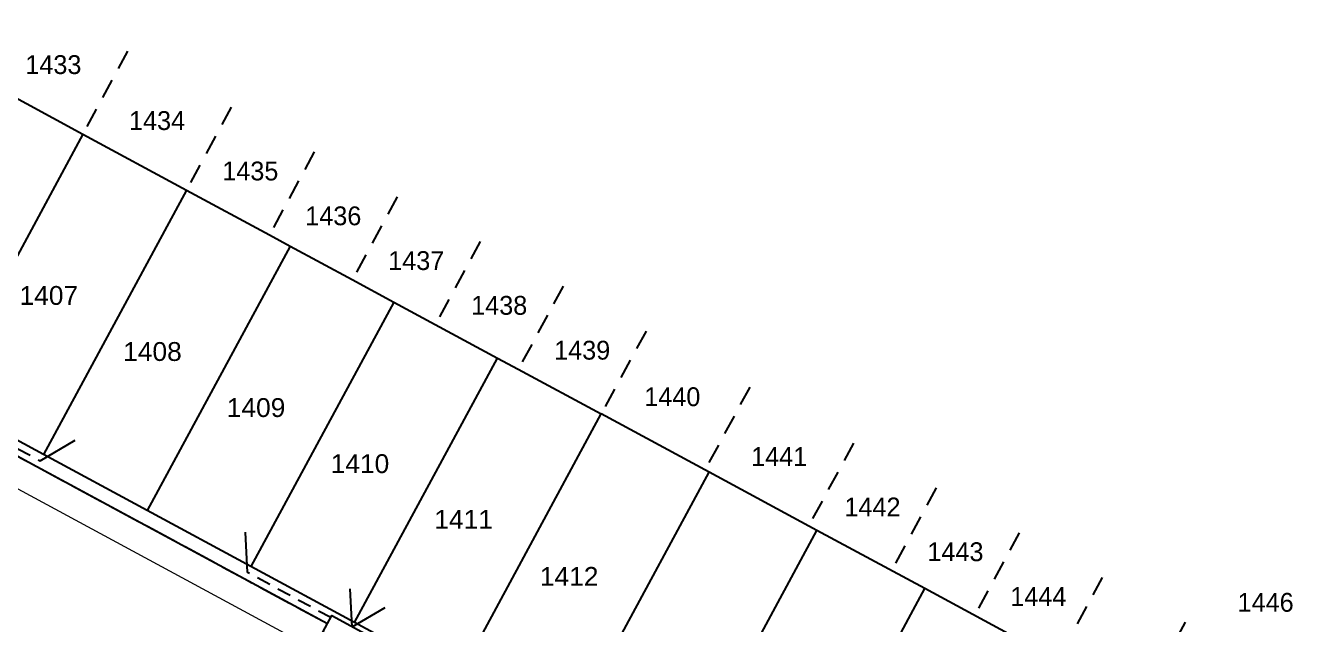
# Model space of a CAD drawing. Header units: metres. Extents: x 309176 to 309764, y 6267215 to 6267539.
# Drawn here: x 309331.5 to 309467.1, y 6267357.1 to 6267420.6 of the extents above; entities that cross this region are included whole.
import ezdxf
from ezdxf.enums import TextEntityAlignment as Align

# ---------------------------------------------------------------- set-up
doc = ezdxf.new("R2010")
doc.units = ezdxf.units.M
doc.header["$LTSCALE"] = 0.7
doc.linetypes.add('Dash', pattern=[5, 3, -2])
doc.linetypes.add('IE Trench LV', pattern=[6.5, 5, -1.5])
doc.layers.get('0').update_dxf_attribs({"color": 6})
for name, color, linetype in [('_User Miscellaneous4', 7, 'Continuous'), ('_User Miscellaneous9', 8, 'Continuous'), ('Cadastre Developer_SP_NEW', 4, 'Continuous'), ('Mains_LV_NEW_T84', 2, 'Continuous'), ('Services_SP_NEW_UG', 2, 'Continuous'), ('SupportsUG_SP_LV_NEW', 2, 'Continuous'), ('Trench_SP_NEW', 2, 'Continuous')]:
    doc.layers.add(name, color=color, linetype=linetype)
doc.layers.add('Cadastre Roads_SP_EXT', color=9, linetype='Continuous', lineweight=5)
doc.styles.add('ARIAL', font='arial.ttf', dxfattribs={"height": 2})
doc.styles.add('Dot', font='dotfont.shx', dxfattribs={"height": 2})
doc.styles.get("Standard").update_dxf_attribs({"font": 'arial.ttf'})
doc.styles.add('style1', font='iso3098b.shx')
doc.linetypes.add('Cable New UG', pattern='A,8,-1,["x",style1,S=3.5,R=0,X=0.35,Y=-1],-3.5', length=12.5)

# ---------------------------------------------------------------- blocks, each defined once
blk = doc.blocks.new('*U33')
at = {"layer": 'Services_SP_NEW_UG', "color": 2, "flags": 128}
blk.add_lwpolyline([(12.5, -0.75), (14.75, 2.93)], dxfattribs=at)
at = {"layer": 'Services_SP_NEW_UG', "color": 2, "linetype": 'Dash', "ltscale": 0.7, "flags": 128}
blk.add_lwpolyline([(2.47, -0.75), (12.5, -0.75)], dxfattribs=at)
blk = doc.blocks.new('*U31')
at = {"layer": 'Services_SP_NEW_UG', "color": 2, "flags": 128}
for points in [[(0, 0), (-2.21, 3.37)], [(0, 0), (1.98, 3.51)]]:
    blk.add_lwpolyline(points, dxfattribs=at)
blk = doc.blocks.new('*U35')
at = {"layer": 'Services_SP_NEW_UG', "color": 2, "flags": 128}
blk.add_lwpolyline([(-12.5, -0.73), (-14.74, 2.95)], dxfattribs=at)
at = {"layer": 'Services_SP_NEW_UG', "color": 2, "linetype": 'Dash', "ltscale": 0.7, "flags": 128}
blk.add_lwpolyline([(-2.47, -0.75), (-12.5, -0.73)], dxfattribs=at)
blk = doc.blocks.new('*U48')
at = {"lineweight": -3}
blk.add_lwpolyline([(-2.48, 2.49), (2.47, 2.49), (2.47, 0.51), (-2.48, 0.51)], close=True, dxfattribs=at)
for tag, flags, p in [('STREET_CODE', 9, (1.5, 3.5)), ('OWNED_BY', 9, (1.5, 3.3)), ('OPERATED_BY', 9, (1.5, 3.1)), ('STATE', 9, (1.5, 2.7)), ('MAINTAINED_BY', 9, (1.5, 2.9)), ('SUPPORT_TYPE', 9, (1.5, 2.5)), ('SUBURB', 9, (1.5, 1.7)), ('STREETNAME', 9, (1.5, 1.5)), ('USAGE', 9, (1.5, 2.3)), ('LEGEND', 9, (1.5, 2.1)), ('PARENT', 9, (1.5, 1.9)), ('LOCATION', 9, (1.5, 1.3)), ('Z', 1, (1.5, 0.9)), ('NOTES', 9, (1.5, 1.1))]:
    blk.add_attdef(tag, text='', height=0.2, dxfattribs=dict(flags=flags)).set_placement(p, align=Align.MIDDLE_LEFT)
at = {"layer": '_User Miscellaneous4', "style": 'ARIAL', "flags": 8}
blk.add_attdef('ASSET_NUM', text='', height=2, dxfattribs=at).set_placement((2, 5.5), align=Align.MIDDLE_LEFT)

msp = doc.modelspace()

# ---------------------------------------------------------------- linework, layer by layer
at = {"layer": '_User Miscellaneous9', "linetype": 'Dash'}
for p, q in [((309342.27, 6267417.92), (309337.52, 6267409.12)), ((309353.27, 6267411.97), (309348.52, 6267403.18)), ((309362.07, 6267407.22), (309357.32, 6267398.42)), ((309370.87, 6267402.47), (309366.11, 6267393.67)), ((309379.67, 6267397.71), (309374.91, 6267388.91)), ((309388.46, 6267392.96), (309383.71, 6267384.16)), ((309397.26, 6267388.2), (309392.51, 6267379.41)), ((309408.26, 6267382.26), (309403.51, 6267373.46)), ((309419.26, 6267376.32), (309414.5, 6267367.52)), ((309428.05, 6267371.57), (309423.3, 6267362.77)), ((309436.85, 6267366.81), (309432.1, 6267358.02)), ((309445.65, 6267362.06), (309440.9, 6267353.26)), ((309454.45, 6267357.31), (309449.69, 6267348.51))]:
    msp.add_line(p, q, dxfattribs=at)
at = {"layer": 'Cadastre Developer_SP_NEW'}
for p, q in [((309326.52, 6267415.06), (309337.52, 6267409.12)), ((309337.52, 6267409.12), (309322.36, 6267381.05)), ((309337.52, 6267409.12), (309348.52, 6267403.18)), ((309348.52, 6267403.18), (309333.35, 6267375.11)), ((309348.52, 6267403.18), (309357.32, 6267398.42)), ((309357.32, 6267398.42), (309359.52, 6267397.23)), ((309359.52, 6267397.23), (309344.35, 6267369.17)), ((309359.52, 6267397.23), (309366.11, 6267393.67)), ((309366.11, 6267393.67), (309370.51, 6267391.29)), ((309370.51, 6267391.29), (309355.35, 6267363.23)), ((309370.51, 6267391.29), (309374.91, 6267388.91)), ((309374.91, 6267388.91), (309381.51, 6267385.35)), ((309366.35, 6267357.28), (309381.51, 6267385.35)), ((309381.51, 6267385.35), (309383.71, 6267384.16)), ((309383.71, 6267384.16), (309392.51, 6267379.41)), ((309333.35, 6267375.11), (309322.36, 6267381.05)), ((309377.34, 6267351.34), (309392.51, 6267379.41)), ((309403.95, 6267373.23), (309392.51, 6267379.41)), ((309344.35, 6267369.17), (309333.35, 6267375.11)), ((309388.78, 6267345.16), (309403.95, 6267373.23)), ((309415.38, 6267367.05), (309403.95, 6267373.23)), ((309355.35, 6267363.23), (309344.35, 6267369.17)), ((309400.22, 6267338.98), (309415.38, 6267367.05)), ((309426.82, 6267360.87), (309415.38, 6267367.05)), ((309366.35, 6267357.28), (309355.35, 6267363.23)), ((309411.66, 6267332.8), (309426.82, 6267360.87)), ((309438.26, 6267354.69), (309426.82, 6267360.87)), ((309377.34, 6267351.34), (309366.35, 6267357.28))]:
    msp.add_line(p, q, dxfattribs=at)
at = {"layer": 'Cadastre Roads_SP_EXT', "color": 8, "linetype": 'Continuous'}
msp.add_line((309239.63, 6267420.64), (309467.1, 6267297.73), dxfattribs=at)
at = {"layer": 'Mains_LV_NEW_T84', "color": 2, "linetype": 'Cable New UG', "flags": 128}
msp.add_lwpolyline([(309363.46, 6267357.14), (309354.64, 6267361.91), (309343.64, 6267367.85), (309332.64, 6267373.79), (309323.82, 6267378.56)], dxfattribs=at)
at = {"layer": 'Trench_SP_NEW', "linetype": 'IE Trench LV', "flags": 128}
msp.add_lwpolyline([(309363.46, 6267357.14), (309354.64, 6267361.91), (309343.64, 6267367.85), (309332.64, 6267373.79), (309323.82, 6267378.56)], dxfattribs=at)

# ---------------------------------------------------------------- block references
at = {"layer": 'Services_SP_NEW_UG'}
for name, p, rotation in [('*U33', (309322.36, 6267381.05), 331.6166669882084), ('*U35', (309366.35, 6267357.28), 331.6166669877942), ('*U33', (309366.35, 6267357.28), 331.6166669882084)]:
    msp.add_blockref(name, p, dxfattribs=dict(at, rotation=rotation))
at = {"layer": 'Services_SP_NEW_UG', "color": 2, "rotation": 329.690686056449}
msp.add_blockref('*U31', (309366.1, 6267356.83), dxfattribs=at)
at = {"layer": 'SupportsUG_SP_LV_NEW'}
ref = msp.add_blockref('*U48', (309366.35, 6267357.28), dxfattribs=dict(at, rotation=151.616665887617))
ref.add_attrib('ASSET_NUM_001', '150970', (309354.43, 6267352.1), dxfattribs={"layer": '_User Miscellaneous4', "height": 2, "style": 'ARIAL'})

# ---------------------------------------------------------------- texts
at = {"layer": 'Cadastre Developer_SP_NEW', "color": 8, "style": 'Dot'}
for s, p in [('1433', (309334.4, 6267416.49)), ('1434', (309345.4, 6267410.55)), ('1435', (309355.29, 6267405.2)), ('1436', (309364.09, 6267400.44)), ('1437', (309372.89, 6267395.69)), ('1438', (309381.69, 6267390.94)), ('1439', (309390.49, 6267386.18)), ('1440', (309400.05, 6267381.24)), ('1441', (309411.38, 6267374.89)), ('1442', (309421.28, 6267369.54)), ('1443', (309430.08, 6267364.79)), ('1444', (309438.87, 6267360.04)), ('1446', (309462.98, 6267359.42))]:
    msp.add_text(s, height=2, dxfattribs=at).set_placement(p, align=Align.MIDDLE_CENTER)
at = {"layer": 'Cadastre Developer_SP_NEW', "style": 'ARIAL'}
for s, p in [('1407', (309333.92, 6267391.99)), ('1408', (309344.91, 6267386.04)), ('1409', (309355.9, 6267380.09)), ('1410', (309366.92, 6267374.14)), ('1411', (309377.91, 6267368.22)), ('1412', (309389.11, 6267362.17))]:
    msp.add_text(s, height=2, dxfattribs=at).set_placement(p, align=Align.MIDDLE_CENTER)

doc.saveas('drawing.dxf')
